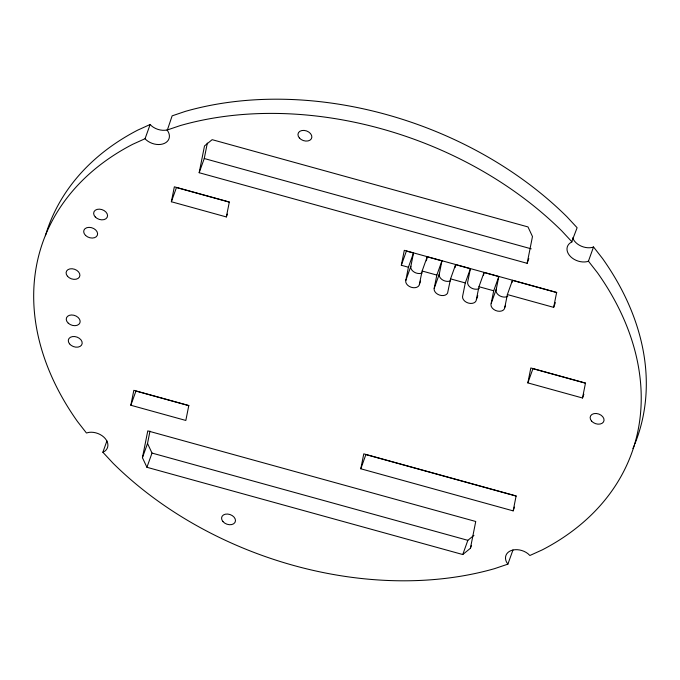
<?xml version="1.0" encoding="UTF-8"?>
<svg xmlns="http://www.w3.org/2000/svg" width="680" height="680" viewBox="0 0 680 680"><rect width="100%" height="100%" fill="white"/><g stroke="black" fill="none" stroke-linecap="round" stroke-linejoin="round"><path stroke-width="1.02" d="M406.104 279.488L405.705 280.747A7.165 5.074 19.7 0 0 411.094 287.232A7.165 5.074 19.7 0 0 419.161 285.294L422.127 271.014L427.21 256.81L441.923 260.874L439.28 274.142L434.12 288.6A7.165 5.074 19.7 0 0 439.51 295.077A7.165 5.074 19.7 0 0 447.576 293.148L450.542 278.868L455.625 264.656L470.381 268.727L465.29 282.94L462.527 296.701A7.165 5.074 19.7 0 0 468.273 303.042A7.165 5.074 19.7 0 0 476.119 300.781L478.958 286.714L484.041 272.501L498.797 276.582L496.026 290.436A7.165 5.074 19.7 0 0 500.157 296.038A7.165 5.074 19.7 0 0 507.773 296.327M470.381 268.727L467.619 282.498A7.165 5.074 19.7 0 0 471.631 288.133A7.165 5.074 19.7 0 0 479.272 288.524M483.463 275.451L484.041 272.501M505.529 305.354L504.849 307.25A7.165 5.074 19.7 0 1 497.717 311.134A7.165 5.074 19.7 0 1 490.935 304.64L493.706 290.785L498.797 276.582M504.849 307.25L507.365 294.559L512.457 280.356L556.741 292.587M512.065 282.302L512.457 280.356M130.849 405.263L133.824 390.328L188.802 405.518L185.827 420.452L130.849 405.263L135.941 391.051L188.879 405.679M171.369 201.748L174.344 186.813L229.322 202.002L226.347 216.937L171.369 201.748L176.46 187.535L229.398 202.164M142.434 457.683L147.772 430.89L475.745 521.483L470.407 548.284L462.765 554.531L146.922 467.287L142.434 457.683L147.526 443.479L149.982 431.111M199.172 172.72L204.501 145.928L212.151 139.672L527.986 226.925L532.474 236.521L527.144 263.322L199.172 172.72L204.255 158.517L207.332 143.055M360.8 468.784L363.774 453.849L516.12 495.941L513.154 510.867L360.8 468.784L365.891 454.58L516.188 496.094M401.319 265.268L406.411 251.056L413.508 253.019L408.425 267.231L401.319 265.268L404.294 250.333L556.639 292.417L553.664 307.351L507.365 294.559M408.425 267.231L405.781 280.5L410.873 266.288L413.508 253.019M426.42 260.772L427.21 256.81M434.197 288.346L436.84 275.077L441.923 260.874M455.031 267.631L455.625 264.656M527.85 382.891L530.825 367.965L585.488 383.061L582.513 397.995L527.85 382.891L532.942 368.688L585.573 383.223M410.873 266.288L410.788 266.543A7.165 5.074 19.7 0 0 414.477 272.264A7.165 5.074 19.7 0 0 422.17 272.944M439.28 274.142L439.204 274.389A7.165 5.074 19.7 0 0 442.892 280.109A7.165 5.074 19.7 0 0 450.585 280.798M512.983 549.933L507.892 564.145L494.564 568.65A312.757 221.535 19.7 0 1 113.109 463.284L102.867 452.251L104.882 451.137A14.212 10.072 19.7 0 0 105.255 438.583A14.212 10.072 19.7 0 0 89.114 432.344L86.436 432.999L77.469 421.49A312.757 221.535 19.7 0 1 132.651 144.321L145.069 138.694L150.161 124.491L151.385 125.783A14.212 10.072 19.7 0 0 167.356 129.906M145.069 138.694L146.293 139.995A14.212 10.072 19.7 0 0 164.5 143.344A14.212 10.072 19.7 0 0 167.271 130.296L172.133 115.846L185.436 111.35A312.757 221.535 19.7 0 1 566.89 216.716L577.116 227.724L571.642 242.063A14.212 10.072 19.7 0 0 569.347 255.246A14.212 10.072 19.7 0 0 586.959 261.673L588.438 261.171L593.529 246.959L602.531 258.51A312.757 221.535 19.7 0 1 634.933 443.742M102.867 452.251L106.93 440.887M226.347 216.937L227.367 214.089M146.922 467.287L152.014 453.075L147.526 443.479M419.56 283.917L420.572 281.07M476.433 299.489L477.793 295.698M491.223 303.339L496.306 289.136M527.144 263.322L528.836 258.587M462.765 554.531L467.848 540.328L473.969 535.321M553.664 307.351L555.365 302.617M470.407 548.284L471.427 545.445M513.154 510.867L514.505 507.085M582.513 397.995L583.873 394.204M150.161 124.491L137.734 130.118A312.757 221.535 19.7 0 0 45.39 235.739M593.529 246.959L592.05 247.469A14.212 10.072 19.7 0 1 572.645 237.881M167.042 130.058L180.353 125.553A312.757 221.535 19.7 0 1 561.799 230.928L572.033 241.935M204.255 158.517L531.207 248.829M422.127 271.014L436.84 275.077M450.542 278.868L465.29 282.94M478.958 286.714L493.706 290.785M152.014 453.075L467.848 540.328M588.438 261.171L597.448 272.723A312.757 221.535 19.7 0 1 542.266 549.882L529.873 555.5L527.833 553.579A14.212 10.072 19.7 0 0 511.02 550.604A14.212 10.072 19.7 0 0 506.464 561.986L507.892 564.145M634.151 445.663A312.757 221.535 19.7 0 1 632.927 448.528M222.963 521.594A7.165 5.074 19.7 0 0 234.931 522.504A7.165 5.074 19.7 0 0 227.69 514.054A7.165 5.074 19.7 0 0 222.963 521.594M299.344 137.946A7.165 5.074 19.7 0 0 311.312 138.864A7.165 5.074 19.7 0 0 304.07 130.416A7.165 5.074 19.7 0 0 299.344 137.946M95.251 216.945A7.165 5.074 19.7 0 0 107.126 217.405A7.165 5.074 19.7 0 0 99.424 209.151A7.165 5.074 19.7 0 0 95.251 216.945M85.612 235.475A7.165 5.074 19.7 0 0 97.325 235.297A7.165 5.074 19.7 0 0 89.003 227.358A7.165 5.074 19.7 0 0 85.612 235.475M68.272 323.187A7.165 5.074 19.7 0 0 79.925 322.822A7.165 5.074 19.7 0 0 71.417 314.976A7.165 5.074 19.7 0 0 68.272 323.187M69.462 343.782A7.165 5.074 19.7 0 0 81.49 345.202A7.165 5.074 19.7 0 0 74.783 336.558A7.165 5.074 19.7 0 0 69.462 343.782M67.465 276.233A7.114 5.04 19.7 0 0 79.356 277.159A7.114 5.04 19.7 0 0 72.191 268.762A7.114 5.04 19.7 0 0 67.465 276.233M591.524 421.022A7.165 5.074 19.7 0 0 603.491 421.966A7.165 5.074 19.7 0 0 596.284 413.5A7.165 5.074 19.7 0 0 591.524 421.022"/></g></svg>
